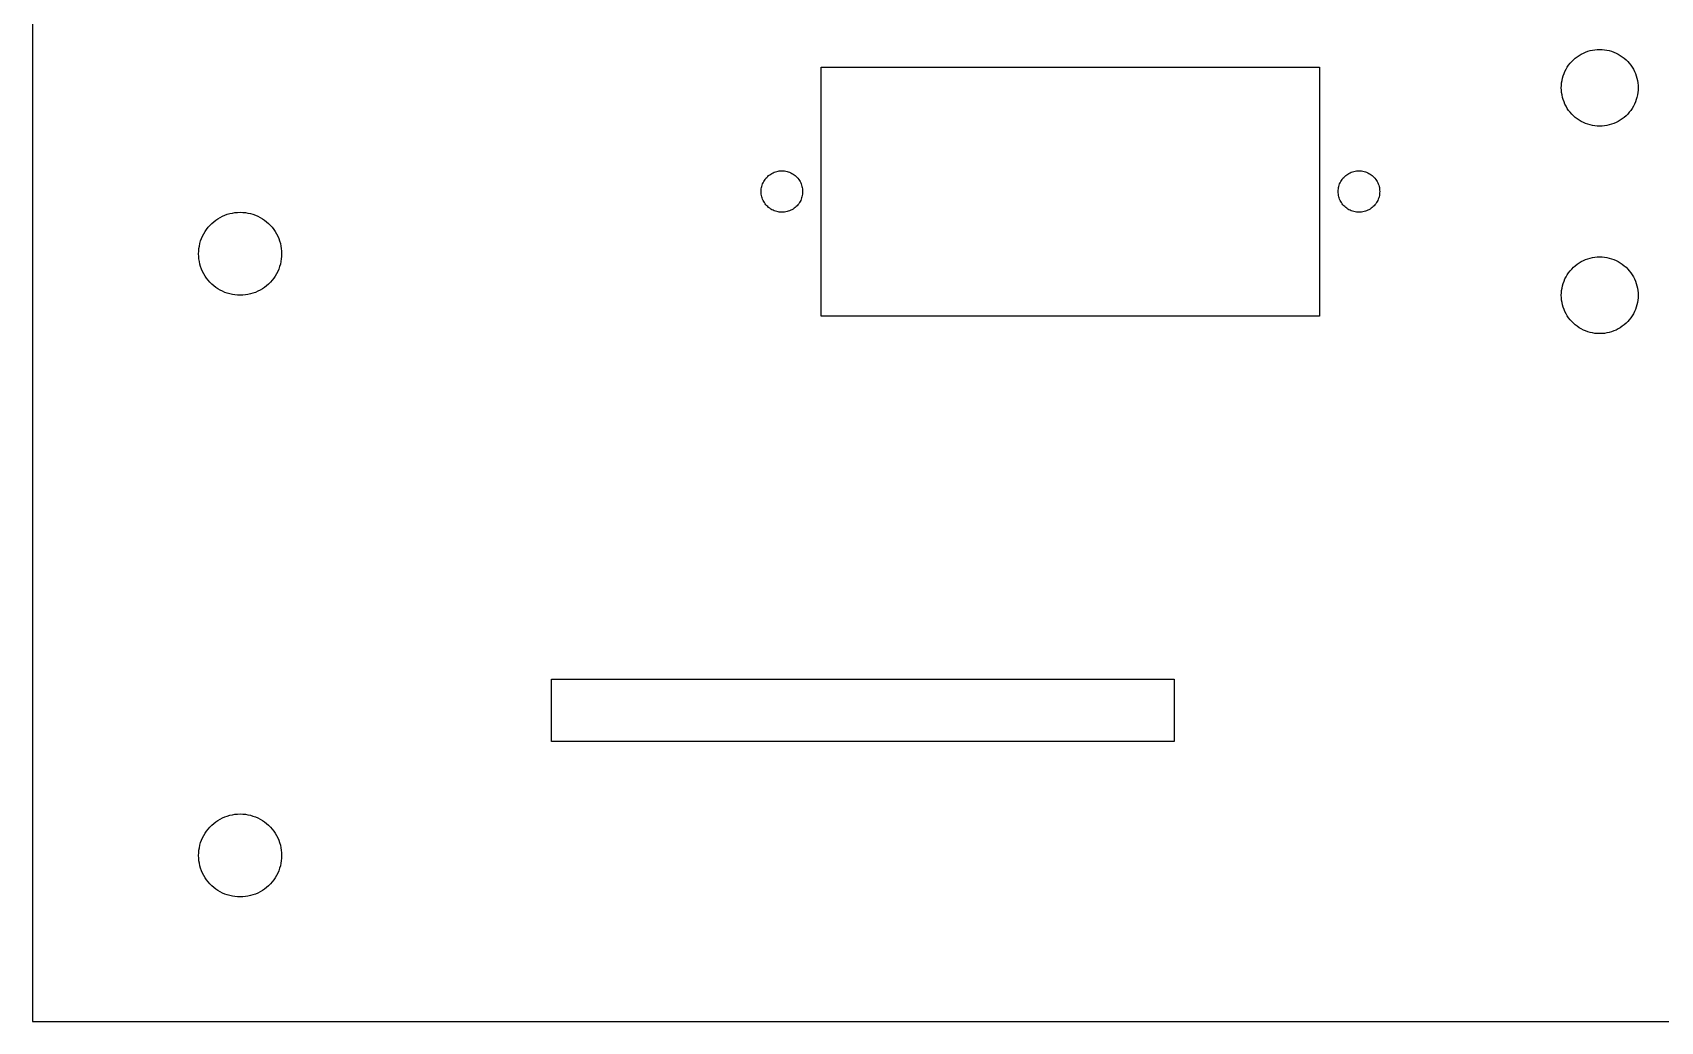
# Model space of a CAD drawing. Header units: metres. Extents: x -85 to 85, y -85 to 85.
# Drawn here: x -85 to -6.6, y -85 to -37.3 of the extents above; entities that cross this region are included whole.
import ezdxf

# ---------------------------------------------------------------- set-up
doc = ezdxf.new("R2010")
doc.units = ezdxf.units.M

msp = doc.modelspace()

# ---------------------------------------------------------------- linework, layer by layer
for p, q in [((-85, 85), (-85, -85)), ((-10.4913, -38.438), (-10.3912, -38.3788)), ((-10.3912, -38.3788), (-10.2877, -38.3261)), ((-10.2877, -38.3261), (-10.181, -38.2799)), ((-10.181, -38.2799), (-10.0717, -38.2405)), ((-10.0717, -38.2405), (-9.96007, -38.2081)), ((-9.96007, -38.2081), (-9.84665, -38.1828)), ((-9.84665, -38.1828), (-9.73186, -38.1646)), ((-9.73186, -38.1646), (-9.61615, -38.1536)), ((-9.61615, -38.1536), (-9.5, -38.15)), ((-9.5, -38.15), (-9.38383, -38.1536)), ((-9.38383, -38.1536), (-9.26813, -38.1646)), ((-9.26813, -38.1646), (-9.15334, -38.1828)), ((-9.15334, -38.1828), (-9.03992, -38.2081)), ((-9.03992, -38.2081), (-8.92831, -38.2405)), ((-8.92831, -38.2405), (-8.81895, -38.2799)), ((-8.81895, -38.2799), (-8.7123, -38.3261)), ((-8.7123, -38.3261), (-8.60875, -38.3788)), ((-8.60875, -38.3788), (-8.50871, -38.438)), ((-47, -51), (-47, -39)), ((-47, -39), (-23, -39)), ((-23, -39), (-23, -51)), ((-11.2201, -39.319), (-11.1739, -39.2123)), ((-11.1739, -39.2123), (-11.1212, -39.1087)), ((-11.1212, -39.1087), (-11.062, -39.0087)), ((-11.062, -39.0087), (-10.9967, -38.9126)), ((-10.9967, -38.9126), (-10.9254, -38.8208)), ((-10.9254, -38.8208), (-10.8486, -38.7336)), ((-10.8486, -38.7336), (-10.7664, -38.6514)), ((-10.7664, -38.6514), (-10.6792, -38.5745)), ((-10.6792, -38.5745), (-10.5874, -38.5033)), ((-10.5874, -38.5033), (-10.4913, -38.438)), ((-8.50871, -38.438), (-8.41258, -38.5033)), ((-8.41258, -38.5033), (-8.32076, -38.5745)), ((-8.32076, -38.5745), (-8.23358, -38.6514)), ((-8.23358, -38.6514), (-8.1514, -38.7336)), ((-8.1514, -38.7336), (-8.07454, -38.8208)), ((-8.07454, -38.8208), (-8.00331, -38.9126)), ((-8.00331, -38.9126), (-7.93799, -39.0087)), ((-7.93799, -39.0087), (-7.87883, -39.1087)), ((-7.87883, -39.1087), (-7.82607, -39.2123)), ((-7.82607, -39.2123), (-7.77991, -39.319)), ((-11.35, -40), (-11.3463, -39.8838)), ((-11.3463, -39.8838), (-11.3354, -39.7681)), ((-11.3354, -39.7681), (-11.3172, -39.6533)), ((-11.3172, -39.6533), (-11.2919, -39.5399)), ((-11.2919, -39.5399), (-11.2594, -39.4283)), ((-11.2594, -39.4283), (-11.2201, -39.319)), ((-7.77991, -39.319), (-7.74054, -39.4283)), ((-7.74054, -39.4283), (-7.70811, -39.5399)), ((-7.70811, -39.5399), (-7.68275, -39.6533)), ((-7.68275, -39.6533), (-7.66458, -39.7681)), ((-7.66458, -39.7681), (-7.65364, -39.8838)), ((-7.65364, -39.8838), (-7.64999, -40)), ((-11.3463, -40.1161), (-11.35, -40)), ((-11.3354, -40.2319), (-11.3463, -40.1161)), ((-11.3172, -40.3466), (-11.3354, -40.2319)), ((-11.2919, -40.4601), (-11.3172, -40.3466)), ((-11.2594, -40.5717), (-11.2919, -40.4601)), ((-11.2201, -40.681), (-11.2594, -40.5717)), ((-11.1739, -40.7877), (-11.2201, -40.681)), ((-7.77991, -40.681), (-7.82607, -40.7877)), ((-7.74054, -40.5717), (-7.77991, -40.681)), ((-7.70811, -40.4601), (-7.74054, -40.5717)), ((-7.68275, -40.3466), (-7.70811, -40.4601)), ((-7.66458, -40.2319), (-7.68275, -40.3466)), ((-7.65364, -40.1161), (-7.66458, -40.2319)), ((-7.64999, -40), (-7.65364, -40.1161)), ((-11.1212, -40.8912), (-11.1739, -40.7877)), ((-11.062, -40.9913), (-11.1212, -40.8912)), ((-10.9967, -41.0874), (-11.062, -40.9913)), ((-10.9254, -41.1792), (-10.9967, -41.0874)), ((-10.8486, -41.2664), (-10.9254, -41.1792)), ((-10.7664, -41.3486), (-10.8486, -41.2664)), ((-10.6792, -41.4254), (-10.7664, -41.3486)), ((-10.5874, -41.4967), (-10.6792, -41.4254)), ((-10.4913, -41.562), (-10.5874, -41.4967)), ((-10.3912, -41.6212), (-10.4913, -41.562)), ((-8.50871, -41.562), (-8.60875, -41.6212)), ((-8.41258, -41.4967), (-8.50871, -41.562)), ((-8.32076, -41.4254), (-8.41258, -41.4967)), ((-8.23358, -41.3486), (-8.32076, -41.4254)), ((-8.1514, -41.2664), (-8.23358, -41.3486)), ((-8.07454, -41.1792), (-8.1514, -41.2664)), ((-8.00331, -41.0874), (-8.07454, -41.1792)), ((-7.93799, -40.9913), (-8.00331, -41.0874)), ((-7.87883, -40.8912), (-7.93799, -40.9913)), ((-7.82607, -40.7877), (-7.87883, -40.8912)), ((-10.2877, -41.6739), (-10.3912, -41.6212)), ((-10.181, -41.7201), (-10.2877, -41.6739)), ((-10.0717, -41.7594), (-10.181, -41.7201)), ((-9.96007, -41.7919), (-10.0717, -41.7594)), ((-9.84665, -41.8172), (-9.96007, -41.7919)), ((-9.73186, -41.8354), (-9.84665, -41.8172)), ((-9.61615, -41.8463), (-9.73186, -41.8354)), ((-9.5, -41.85), (-9.61615, -41.8463)), ((-9.38383, -41.8463), (-9.5, -41.85)), ((-9.26813, -41.8354), (-9.38383, -41.8463)), ((-9.15334, -41.8172), (-9.26813, -41.8354)), ((-9.03992, -41.7919), (-9.15334, -41.8172)), ((-8.92831, -41.7594), (-9.03992, -41.7919)), ((-8.81895, -41.7201), (-8.92831, -41.7594)), ((-8.7123, -41.6739), (-8.81895, -41.7201)), ((-8.60875, -41.6212), (-8.7123, -41.6739)), ((-49.8686, -44.7513), (-49.851, -44.691)), ((-49.851, -44.691), (-49.8298, -44.6319)), ((-49.8298, -44.6319), (-49.8048, -44.5742)), ((-49.8048, -44.5742), (-49.7763, -44.5182)), ((-49.7763, -44.5182), (-49.7443, -44.4642)), ((-49.7443, -44.4642), (-49.709, -44.4122)), ((-49.709, -44.4122), (-49.6705, -44.3626)), ((-49.6705, -44.3626), (-49.629, -44.3155)), ((-49.629, -44.3155), (-49.5845, -44.271)), ((-49.5845, -44.271), (-49.5374, -44.2295)), ((-49.5374, -44.2295), (-49.4878, -44.191)), ((-49.4878, -44.191), (-49.4358, -44.1557)), ((-49.4358, -44.1557), (-49.3817, -44.1237)), ((-49.3817, -44.1237), (-49.3258, -44.0952)), ((-49.3258, -44.0952), (-49.2681, -44.0702)), ((-49.2681, -44.0702), (-49.209, -44.049)), ((-49.209, -44.049), (-49.1487, -44.0314)), ((-49.1487, -44.0314), (-49.0874, -44.0177)), ((-49.0874, -44.0177), (-49.0253, -44.0079)), ((-49.0253, -44.0079), (-48.9628, -44.002)), ((-48.9628, -44.002), (-48.9, -44)), ((-48.9, -44), (-48.8372, -44.002)), ((-48.8372, -44.002), (-48.7747, -44.0079)), ((-48.7747, -44.0079), (-48.7126, -44.0177)), ((-48.7126, -44.0177), (-48.6513, -44.0314)), ((-48.6513, -44.0314), (-48.591, -44.049)), ((-48.591, -44.049), (-48.5319, -44.0702)), ((-48.5319, -44.0702), (-48.4742, -44.0952)), ((-48.4742, -44.0952), (-48.4182, -44.1237)), ((-48.4182, -44.1237), (-48.3642, -44.1557)), ((-48.3642, -44.1557), (-48.3122, -44.191)), ((-48.3122, -44.191), (-48.2626, -44.2295)), ((-48.2626, -44.2295), (-48.2154, -44.271)), ((-48.2154, -44.271), (-48.171, -44.3155)), ((-48.171, -44.3155), (-48.1295, -44.3626)), ((-48.1295, -44.3626), (-48.091, -44.4122)), ((-48.091, -44.4122), (-48.0557, -44.4642)), ((-48.0557, -44.4642), (-48.0237, -44.5182)), ((-48.0237, -44.5182), (-47.9952, -44.5742)), ((-47.9952, -44.5742), (-47.9702, -44.6319)), ((-47.9702, -44.6319), (-47.9489, -44.691)), ((-47.9489, -44.691), (-47.9314, -44.7513)), ((-22.0686, -44.7513), (-22.0511, -44.691)), ((-22.0511, -44.691), (-22.0298, -44.6319)), ((-22.0298, -44.6319), (-22.0048, -44.5742)), ((-22.0048, -44.5742), (-21.9763, -44.5182)), ((-21.9763, -44.5182), (-21.9443, -44.4642)), ((-21.9443, -44.4642), (-21.909, -44.4122)), ((-21.909, -44.4122), (-21.8705, -44.3626)), ((-21.8705, -44.3626), (-21.829, -44.3155)), ((-21.829, -44.3155), (-21.7846, -44.271)), ((-21.7846, -44.271), (-21.7374, -44.2295)), ((-21.7374, -44.2295), (-21.6878, -44.191)), ((-21.6878, -44.191), (-21.6358, -44.1557)), ((-21.6358, -44.1557), (-21.5818, -44.1237)), ((-21.5818, -44.1237), (-21.5258, -44.0952)), ((-21.5258, -44.0952), (-21.4681, -44.0702)), ((-21.4681, -44.0702), (-21.409, -44.049)), ((-21.409, -44.049), (-21.3487, -44.0314)), ((-21.3487, -44.0314), (-21.2874, -44.0177)), ((-21.2874, -44.0177), (-21.2253, -44.0079)), ((-21.2253, -44.0079), (-21.1628, -44.002)), ((-21.1628, -44.002), (-21.1, -44)), ((-21.1, -44), (-21.0372, -44.002)), ((-21.0372, -44.002), (-20.9747, -44.0079)), ((-20.9747, -44.0079), (-20.9126, -44.0177)), ((-20.9126, -44.0177), (-20.8513, -44.0314)), ((-20.8513, -44.0314), (-20.791, -44.049)), ((-20.791, -44.049), (-20.7319, -44.0702)), ((-20.7319, -44.0702), (-20.6742, -44.0952)), ((-20.6742, -44.0952), (-20.6183, -44.1237)), ((-20.6183, -44.1237), (-20.5642, -44.1557)), ((-20.5642, -44.1557), (-20.5122, -44.191)), ((-20.5122, -44.191), (-20.4626, -44.2295)), ((-20.4626, -44.2295), (-20.4155, -44.271)), ((-20.4155, -44.271), (-20.371, -44.3155)), ((-20.371, -44.3155), (-20.3295, -44.3626)), ((-20.3295, -44.3626), (-20.291, -44.4122)), ((-20.291, -44.4122), (-20.2557, -44.4642)), ((-20.2557, -44.4642), (-20.2237, -44.5182)), ((-20.2237, -44.5182), (-20.1952, -44.5742)), ((-20.1952, -44.5742), (-20.1702, -44.6319)), ((-20.1702, -44.6319), (-20.149, -44.691)), ((-20.149, -44.691), (-20.1314, -44.7513)), ((-49.9, -45), (-49.898, -44.9372)), ((-49.898, -45.0628), (-49.9, -45)), ((-49.898, -44.9372), (-49.8921, -44.8747)), ((-49.8921, -45.1253), (-49.898, -45.0628)), ((-49.8921, -44.8747), (-49.8823, -44.8126)), ((-49.8823, -45.1874), (-49.8921, -45.1253)), ((-49.8823, -44.8126), (-49.8686, -44.7513)), ((-49.8686, -45.2487), (-49.8823, -45.1874)), ((-49.851, -45.309), (-49.8686, -45.2487)), ((-49.8298, -45.3681), (-49.851, -45.309)), ((-49.8048, -45.4258), (-49.8298, -45.3681)), ((-49.7763, -45.4818), (-49.8048, -45.4258)), ((-49.7443, -45.5358), (-49.7763, -45.4818)), ((-48.0237, -45.4818), (-48.0557, -45.5358)), ((-47.9952, -45.4258), (-48.0237, -45.4818)), ((-47.9702, -45.3681), (-47.9952, -45.4258)), ((-47.9489, -45.309), (-47.9702, -45.3681)), ((-47.9314, -45.2487), (-47.9489, -45.309)), ((-47.9314, -44.7513), (-47.9177, -44.8126)), ((-47.9177, -45.1874), (-47.9314, -45.2487)), ((-47.9177, -44.8126), (-47.9079, -44.8747)), ((-47.9079, -45.1253), (-47.9177, -45.1874)), ((-47.9079, -44.8747), (-47.902, -44.9372)), ((-47.902, -45.0628), (-47.9079, -45.1253)), ((-47.902, -44.9372), (-47.9, -45)), ((-47.9, -45), (-47.902, -45.0628)), ((-22.1, -45), (-22.098, -44.9372)), ((-22.098, -45.0628), (-22.1, -45)), ((-22.098, -44.9372), (-22.0921, -44.8747)), ((-22.0921, -45.1253), (-22.098, -45.0628)), ((-22.0921, -44.8747), (-22.0823, -44.8126)), ((-22.0823, -45.1874), (-22.0921, -45.1253)), ((-22.0823, -44.8126), (-22.0686, -44.7513)), ((-22.0686, -45.2487), (-22.0823, -45.1874)), ((-22.0511, -45.309), (-22.0686, -45.2487)), ((-22.0298, -45.3681), (-22.0511, -45.309)), ((-22.0048, -45.4258), (-22.0298, -45.3681)), ((-21.9763, -45.4818), (-22.0048, -45.4258)), ((-21.9443, -45.5358), (-21.9763, -45.4818)), ((-20.2237, -45.4818), (-20.2557, -45.5358)), ((-20.1952, -45.4258), (-20.2237, -45.4818)), ((-20.1702, -45.3681), (-20.1952, -45.4258)), ((-20.149, -45.309), (-20.1702, -45.3681)), ((-20.1314, -45.2487), (-20.149, -45.309)), ((-20.1314, -44.7513), (-20.1177, -44.8126)), ((-20.1177, -45.1874), (-20.1314, -45.2487)), ((-20.1177, -44.8126), (-20.1079, -44.8747)), ((-20.1079, -45.1253), (-20.1177, -45.1874)), ((-20.1079, -44.8747), (-20.102, -44.9372)), ((-20.102, -45.0628), (-20.1079, -45.1253)), ((-20.102, -44.9372), (-20.1, -45)), ((-20.1, -45), (-20.102, -45.0628)), ((-76.0716, -46.3114), (-75.9635, -46.2474)), ((-75.9635, -46.2474), (-75.8515, -46.1904)), ((-75.8515, -46.1904), (-75.7362, -46.1405)), ((-75.7362, -46.1405), (-75.618, -46.0979)), ((-75.618, -46.0979), (-75.4974, -46.0628)), ((-75.4974, -46.0628), (-75.3748, -46.0354)), ((-75.3748, -46.0354), (-75.2507, -46.0158)), ((-75.2507, -46.0158), (-75.1256, -46.004)), ((-75.1256, -46.004), (-75, -46)), ((-75, -46), (-74.8744, -46.004)), ((-74.8744, -46.004), (-74.7493, -46.0158)), ((-74.7493, -46.0158), (-74.6252, -46.0354)), ((-74.6252, -46.0354), (-74.5026, -46.0628)), ((-74.5026, -46.0628), (-74.382, -46.0979)), ((-74.382, -46.0979), (-74.2638, -46.1405)), ((-74.2638, -46.1405), (-74.1485, -46.1904)), ((-74.1485, -46.1904), (-74.0365, -46.2474)), ((-74.0365, -46.2474), (-73.9284, -46.3114)), ((-49.709, -45.5878), (-49.7443, -45.5358)), ((-49.6705, -45.6374), (-49.709, -45.5878)), ((-49.629, -45.6845), (-49.6705, -45.6374)), ((-49.5845, -45.729), (-49.629, -45.6845)), ((-49.5374, -45.7705), (-49.5845, -45.729)), ((-49.4878, -45.809), (-49.5374, -45.7705)), ((-49.4358, -45.8443), (-49.4878, -45.809)), ((-49.3817, -45.8763), (-49.4358, -45.8443)), ((-49.3258, -45.9048), (-49.3817, -45.8763)), ((-49.2681, -45.9298), (-49.3258, -45.9048)), ((-49.209, -45.951), (-49.2681, -45.9298)), ((-49.1487, -45.9686), (-49.209, -45.951)), ((-49.0874, -45.9823), (-49.1487, -45.9686)), ((-49.0253, -45.9921), (-49.0874, -45.9823)), ((-48.9628, -45.998), (-49.0253, -45.9921)), ((-48.9, -46), (-48.9628, -45.998)), ((-48.8372, -45.998), (-48.9, -46)), ((-48.7747, -45.9921), (-48.8372, -45.998)), ((-48.7126, -45.9823), (-48.7747, -45.9921)), ((-48.6513, -45.9686), (-48.7126, -45.9823)), ((-48.591, -45.951), (-48.6513, -45.9686)), ((-48.5319, -45.9298), (-48.591, -45.951)), ((-48.4742, -45.9048), (-48.5319, -45.9298)), ((-48.4182, -45.8763), (-48.4742, -45.9048)), ((-48.3642, -45.8443), (-48.4182, -45.8763)), ((-48.3122, -45.809), (-48.3642, -45.8443)), ((-48.2626, -45.7705), (-48.3122, -45.809)), ((-48.2154, -45.729), (-48.2626, -45.7705)), ((-48.171, -45.6845), (-48.2154, -45.729)), ((-48.1295, -45.6374), (-48.171, -45.6845)), ((-48.091, -45.5878), (-48.1295, -45.6374)), ((-48.0557, -45.5358), (-48.091, -45.5878)), ((-21.909, -45.5878), (-21.9443, -45.5358)), ((-21.8705, -45.6374), (-21.909, -45.5878)), ((-21.829, -45.6845), (-21.8705, -45.6374)), ((-21.7846, -45.729), (-21.829, -45.6845)), ((-21.7374, -45.7705), (-21.7846, -45.729)), ((-21.6878, -45.809), (-21.7374, -45.7705)), ((-21.6358, -45.8443), (-21.6878, -45.809)), ((-21.5818, -45.8763), (-21.6358, -45.8443)), ((-21.5258, -45.9048), (-21.5818, -45.8763)), ((-21.4681, -45.9298), (-21.5258, -45.9048)), ((-21.409, -45.951), (-21.4681, -45.9298)), ((-21.3487, -45.9686), (-21.409, -45.951)), ((-21.2874, -45.9823), (-21.3487, -45.9686)), ((-21.2253, -45.9921), (-21.2874, -45.9823)), ((-21.1628, -45.998), (-21.2253, -45.9921)), ((-21.1, -46), (-21.1628, -45.998)), ((-21.0372, -45.998), (-21.1, -46)), ((-20.9747, -45.9921), (-21.0372, -45.998)), ((-20.9126, -45.9823), (-20.9747, -45.9921)), ((-20.8513, -45.9686), (-20.9126, -45.9823)), ((-20.791, -45.951), (-20.8513, -45.9686)), ((-20.7319, -45.9298), (-20.791, -45.951)), ((-20.6742, -45.9048), (-20.7319, -45.9298)), ((-20.6183, -45.8763), (-20.6742, -45.9048)), ((-20.5642, -45.8443), (-20.6183, -45.8763)), ((-20.5122, -45.809), (-20.5642, -45.8443)), ((-20.4626, -45.7705), (-20.5122, -45.809)), ((-20.4155, -45.729), (-20.4626, -45.7705)), ((-20.371, -45.6845), (-20.4155, -45.729)), ((-20.3295, -45.6374), (-20.371, -45.6845)), ((-20.291, -45.5878), (-20.3295, -45.6374)), ((-20.2557, -45.5358), (-20.291, -45.5878)), ((-76.8096, -47.1485), (-76.7526, -47.0365)), ((-76.7526, -47.0365), (-76.6886, -46.9284)), ((-76.6886, -46.9284), (-76.618, -46.8244)), ((-76.618, -46.8244), (-76.541, -46.7252)), ((-76.541, -46.7252), (-76.4579, -46.6309)), ((-76.4579, -46.6309), (-76.3691, -46.5421)), ((-76.3691, -46.5421), (-76.2748, -46.459)), ((-76.2748, -46.459), (-76.1756, -46.382)), ((-76.1756, -46.382), (-76.0716, -46.3114)), ((-73.9284, -46.3114), (-73.8244, -46.382)), ((-73.8244, -46.382), (-73.7252, -46.459)), ((-73.7252, -46.459), (-73.6309, -46.5421)), ((-73.6309, -46.5421), (-73.5421, -46.6309)), ((-73.5421, -46.6309), (-73.459, -46.7252)), ((-73.459, -46.7252), (-73.382, -46.8244)), ((-73.382, -46.8244), (-73.3114, -46.9284)), ((-73.3114, -46.9284), (-73.2474, -47.0365)), ((-73.2474, -47.0365), (-73.1904, -47.1485)), ((-76.996, -47.8744), (-76.9842, -47.7493)), ((-76.9842, -47.7493), (-76.9646, -47.6252)), ((-76.9646, -47.6252), (-76.9372, -47.5026)), ((-76.9372, -47.5026), (-76.9021, -47.382)), ((-76.9021, -47.382), (-76.8595, -47.2638)), ((-76.8595, -47.2638), (-76.8096, -47.1485)), ((-73.1904, -47.1485), (-73.1405, -47.2638)), ((-73.1405, -47.2638), (-73.0979, -47.382)), ((-73.0979, -47.382), (-73.0628, -47.5026)), ((-73.0628, -47.5026), (-73.0354, -47.6252)), ((-73.0354, -47.6252), (-73.0158, -47.7493)), ((-73.0158, -47.7493), (-73.004, -47.8744)), ((-77, -48), (-76.996, -47.8744)), ((-76.996, -48.1256), (-77, -48)), ((-76.9842, -48.2507), (-76.996, -48.1256)), ((-76.9646, -48.3748), (-76.9842, -48.2507)), ((-76.9372, -48.4974), (-76.9646, -48.3748)), ((-76.9021, -48.618), (-76.9372, -48.4974)), ((-76.8595, -48.7362), (-76.9021, -48.618)), ((-73.0979, -48.618), (-73.1405, -48.7362)), ((-73.0628, -48.4974), (-73.0979, -48.618)), ((-73.0354, -48.3748), (-73.0628, -48.4974)), ((-73.0158, -48.2507), (-73.0354, -48.3748)), ((-73.004, -48.1256), (-73.0158, -48.2507)), ((-73.004, -47.8744), (-73, -48)), ((-73, -48), (-73.004, -48.1256)), ((-10.7664, -48.6514), (-10.6792, -48.5745)), ((-10.6792, -48.5745), (-10.5874, -48.5033)), ((-10.5874, -48.5033), (-10.4913, -48.438)), ((-10.4913, -48.438), (-10.3912, -48.3788)), ((-10.3912, -48.3788), (-10.2877, -48.326)), ((-10.2877, -48.326), (-10.181, -48.2799)), ((-10.181, -48.2799), (-10.0717, -48.2405)), ((-10.0717, -48.2405), (-9.96007, -48.2081)), ((-9.96007, -48.2081), (-9.84665, -48.1827)), ((-9.84665, -48.1827), (-9.73186, -48.1646)), ((-9.73186, -48.1646), (-9.61615, -48.1536)), ((-9.61615, -48.1536), (-9.5, -48.15)), ((-9.5, -48.15), (-9.38383, -48.1536)), ((-9.38383, -48.1536), (-9.26813, -48.1646)), ((-9.26813, -48.1646), (-9.15334, -48.1827)), ((-9.15334, -48.1827), (-9.03992, -48.2081)), ((-9.03992, -48.2081), (-8.92831, -48.2405)), ((-8.92831, -48.2405), (-8.81895, -48.2799)), ((-8.81895, -48.2799), (-8.7123, -48.326)), ((-8.7123, -48.326), (-8.60875, -48.3788)), ((-8.60875, -48.3788), (-8.50871, -48.438)), ((-8.50871, -48.438), (-8.41258, -48.5033)), ((-8.41258, -48.5033), (-8.32076, -48.5745)), ((-8.32076, -48.5745), (-8.23358, -48.6514)), ((-76.8096, -48.8515), (-76.8595, -48.7362)), ((-76.7526, -48.9635), (-76.8096, -48.8515)), ((-76.6886, -49.0716), (-76.7526, -48.9635)), ((-76.618, -49.1756), (-76.6886, -49.0716)), ((-76.541, -49.2748), (-76.618, -49.1756)), ((-76.4579, -49.3691), (-76.541, -49.2748)), ((-76.3691, -49.4579), (-76.4579, -49.3691)), ((-73.5421, -49.3691), (-73.6309, -49.4579)), ((-73.459, -49.2748), (-73.5421, -49.3691)), ((-73.382, -49.1756), (-73.459, -49.2748)), ((-73.3114, -49.0716), (-73.382, -49.1756)), ((-73.2474, -48.9635), (-73.3114, -49.0716)), ((-73.1904, -48.8515), (-73.2474, -48.9635)), ((-73.1405, -48.7362), (-73.1904, -48.8515)), ((-11.2594, -49.4283), (-11.2201, -49.3189)), ((-11.2201, -49.3189), (-11.1739, -49.2123)), ((-11.1739, -49.2123), (-11.1212, -49.1087)), ((-11.1212, -49.1087), (-11.062, -49.0087)), ((-11.062, -49.0087), (-10.9967, -48.9126)), ((-10.9967, -48.9126), (-10.9254, -48.8207)), ((-10.9254, -48.8207), (-10.8486, -48.7336)), ((-10.8486, -48.7336), (-10.7664, -48.6514)), ((-8.23358, -48.6514), (-8.1514, -48.7336)), ((-8.1514, -48.7336), (-8.07454, -48.8207)), ((-8.07454, -48.8207), (-8.00331, -48.9126)), ((-8.00331, -48.9126), (-7.93799, -49.0087)), ((-7.93799, -49.0087), (-7.87883, -49.1087)), ((-7.87883, -49.1087), (-7.82607, -49.2123)), ((-7.82607, -49.2123), (-7.77991, -49.3189)), ((-7.77991, -49.3189), (-7.74054, -49.4283)), ((-76.2748, -49.541), (-76.3691, -49.4579)), ((-76.1756, -49.618), (-76.2748, -49.541)), ((-76.0716, -49.6886), (-76.1756, -49.618)), ((-75.9635, -49.7526), (-76.0716, -49.6886)), ((-75.8515, -49.8096), (-75.9635, -49.7526)), ((-75.7362, -49.8595), (-75.8515, -49.8096)), ((-75.618, -49.9021), (-75.7362, -49.8595)), ((-75.4974, -49.9372), (-75.618, -49.9021)), ((-75.3748, -49.9646), (-75.4974, -49.9372)), ((-75.2507, -49.9842), (-75.3748, -49.9646)), ((-75.1256, -49.996), (-75.2507, -49.9842)), ((-75, -50), (-75.1256, -49.996)), ((-74.8744, -49.996), (-75, -50)), ((-74.7493, -49.9842), (-74.8744, -49.996)), ((-74.6252, -49.9646), (-74.7493, -49.9842)), ((-74.5026, -49.9372), (-74.6252, -49.9646)), ((-74.382, -49.9021), (-74.5026, -49.9372)), ((-74.2638, -49.8595), (-74.382, -49.9021)), ((-74.1485, -49.8096), (-74.2638, -49.8595)), ((-74.0365, -49.7526), (-74.1485, -49.8096)), ((-73.9284, -49.6886), (-74.0365, -49.7526)), ((-73.8244, -49.618), (-73.9284, -49.6886)), ((-73.7252, -49.541), (-73.8244, -49.618)), ((-73.6309, -49.4579), (-73.7252, -49.541)), ((-11.35, -50), (-11.3463, -49.8838)), ((-11.3463, -50.1161), (-11.35, -50)), ((-11.3463, -49.8838), (-11.3354, -49.7681)), ((-11.3354, -50.2318), (-11.3463, -50.1161)), ((-11.3354, -49.7681), (-11.3172, -49.6533)), ((-11.3172, -49.6533), (-11.2919, -49.5399)), ((-11.2919, -49.5399), (-11.2594, -49.4283)), ((-7.74054, -49.4283), (-7.70811, -49.5399)), ((-7.70811, -49.5399), (-7.68275, -49.6533)), ((-7.68275, -49.6533), (-7.66458, -49.7681)), ((-7.66458, -49.7681), (-7.65364, -49.8838)), ((-7.65364, -50.1161), (-7.66458, -50.2318)), ((-7.65364, -49.8838), (-7.64999, -50)), ((-7.64999, -50), (-7.65364, -50.1161)), ((-11.3172, -50.3466), (-11.3354, -50.2318)), ((-11.2919, -50.4601), (-11.3172, -50.3466)), ((-11.2594, -50.5717), (-11.2919, -50.4601)), ((-11.2201, -50.681), (-11.2594, -50.5717)), ((-11.1739, -50.7877), (-11.2201, -50.681)), ((-11.1212, -50.8912), (-11.1739, -50.7877)), ((-11.062, -50.9913), (-11.1212, -50.8912)), ((-7.87883, -50.8912), (-7.93799, -50.9913)), ((-7.82607, -50.7877), (-7.87883, -50.8912)), ((-7.77991, -50.681), (-7.82607, -50.7877)), ((-7.74054, -50.5717), (-7.77991, -50.681)), ((-7.70811, -50.4601), (-7.74054, -50.5717)), ((-7.68275, -50.3466), (-7.70811, -50.4601)), ((-7.66458, -50.2318), (-7.68275, -50.3466)), ((-23, -51), (-47, -51)), ((-10.9967, -51.0874), (-11.062, -50.9913)), ((-10.9254, -51.1792), (-10.9967, -51.0874)), ((-10.8486, -51.2664), (-10.9254, -51.1792)), ((-10.7664, -51.3486), (-10.8486, -51.2664)), ((-10.6792, -51.4254), (-10.7664, -51.3486)), ((-10.5874, -51.4967), (-10.6792, -51.4254)), ((-10.4913, -51.562), (-10.5874, -51.4967)), ((-10.3912, -51.6211), (-10.4913, -51.562)), ((-10.2877, -51.6739), (-10.3912, -51.6211)), ((-10.181, -51.7201), (-10.2877, -51.6739)), ((-10.0717, -51.7594), (-10.181, -51.7201)), ((-9.96007, -51.7919), (-10.0717, -51.7594)), ((-8.92831, -51.7594), (-9.03992, -51.7919)), ((-8.81895, -51.7201), (-8.92831, -51.7594)), ((-8.7123, -51.6739), (-8.81895, -51.7201)), ((-8.60875, -51.6211), (-8.7123, -51.6739)), ((-8.50871, -51.562), (-8.60875, -51.6211)), ((-8.41258, -51.4967), (-8.50871, -51.562)), ((-8.32076, -51.4254), (-8.41258, -51.4967)), ((-8.23358, -51.3486), (-8.32076, -51.4254)), ((-8.1514, -51.2664), (-8.23358, -51.3486)), ((-8.07454, -51.1792), (-8.1514, -51.2664)), ((-8.00331, -51.0874), (-8.07454, -51.1792)), ((-7.93799, -50.9913), (-8.00331, -51.0874)), ((-9.84665, -51.8172), (-9.96007, -51.7919)), ((-9.73186, -51.8354), (-9.84665, -51.8172)), ((-9.61615, -51.8463), (-9.73186, -51.8354)), ((-9.5, -51.85), (-9.61615, -51.8463)), ((-9.38383, -51.8463), (-9.5, -51.85)), ((-9.26813, -51.8354), (-9.38383, -51.8463)), ((-9.15334, -51.8172), (-9.26813, -51.8354)), ((-9.03992, -51.7919), (-9.15334, -51.8172)), ((-60, -71.5), (-60, -68.5)), ((-60, -68.5), (-30, -68.5)), ((-30, -68.5), (-30, -71.5)), ((-30, -71.5), (-60, -71.5)), ((-76.0716, -75.3113), (-75.9635, -75.2474)), ((-75.9635, -75.2474), (-75.8515, -75.1903)), ((-75.8515, -75.1903), (-75.7362, -75.1404)), ((-75.7362, -75.1404), (-75.618, -75.0979)), ((-75.618, -75.0979), (-75.4974, -75.0628)), ((-75.4974, -75.0628), (-75.3748, -75.0354)), ((-75.3748, -75.0354), (-75.2507, -75.0158)), ((-75.2507, -75.0158), (-75.1256, -75.0039)), ((-75.1256, -75.0039), (-75, -75)), ((-75, -75), (-74.8744, -75.0039)), ((-74.8744, -75.0039), (-74.7493, -75.0158)), ((-74.7493, -75.0158), (-74.6252, -75.0354)), ((-74.6252, -75.0354), (-74.5026, -75.0628)), ((-74.5026, -75.0628), (-74.382, -75.0979)), ((-74.382, -75.0979), (-74.2638, -75.1404)), ((-74.2638, -75.1404), (-74.1485, -75.1903)), ((-74.1485, -75.1903), (-74.0365, -75.2474)), ((-74.0365, -75.2474), (-73.9284, -75.3113)), ((-76.8096, -76.1484), (-76.7526, -76.0365)), ((-76.7526, -76.0365), (-76.6886, -75.9283)), ((-76.6886, -75.9283), (-76.618, -75.8244)), ((-76.618, -75.8244), (-76.541, -75.7251)), ((-76.541, -75.7251), (-76.4579, -75.6309)), ((-76.4579, -75.6309), (-76.3691, -75.5421)), ((-76.3691, -75.5421), (-76.2748, -75.459)), ((-76.2748, -75.459), (-76.1756, -75.382)), ((-76.1756, -75.382), (-76.0716, -75.3113)), ((-73.9284, -75.3113), (-73.8244, -75.382)), ((-73.8244, -75.382), (-73.7252, -75.459)), ((-73.7252, -75.459), (-73.6309, -75.5421)), ((-73.6309, -75.5421), (-73.5421, -75.6309)), ((-73.5421, -75.6309), (-73.459, -75.7251)), ((-73.459, -75.7251), (-73.382, -75.8244)), ((-73.382, -75.8244), (-73.3114, -75.9283)), ((-73.3114, -75.9283), (-73.2474, -76.0365)), ((-73.2474, -76.0365), (-73.1904, -76.1484)), ((-76.996, -76.8744), (-76.9842, -76.7493)), ((-76.9842, -76.7493), (-76.9646, -76.6252)), ((-76.9646, -76.6252), (-76.9372, -76.5026)), ((-76.9372, -76.5026), (-76.9021, -76.382)), ((-76.9021, -76.382), (-76.8595, -76.2637)), ((-76.8595, -76.2637), (-76.8096, -76.1484)), ((-73.1904, -76.1484), (-73.1405, -76.2637)), ((-73.1405, -76.2637), (-73.0979, -76.382)), ((-73.0979, -76.382), (-73.0628, -76.5026)), ((-73.0628, -76.5026), (-73.0354, -76.6252)), ((-73.0354, -76.6252), (-73.0158, -76.7493)), ((-73.0158, -76.7493), (-73.004, -76.8744)), ((-77, -77), (-76.996, -76.8744)), ((-76.996, -77.1256), (-77, -77)), ((-76.9842, -77.2507), (-76.996, -77.1256)), ((-76.9646, -77.3748), (-76.9842, -77.2507)), ((-76.9372, -77.4974), (-76.9646, -77.3748)), ((-76.9021, -77.618), (-76.9372, -77.4974)), ((-76.8595, -77.7362), (-76.9021, -77.618)), ((-73.0979, -77.618), (-73.1405, -77.7362)), ((-73.0628, -77.4974), (-73.0979, -77.618)), ((-73.0354, -77.3748), (-73.0628, -77.4974)), ((-73.0158, -77.2507), (-73.0354, -77.3748)), ((-73.004, -77.1256), (-73.0158, -77.2507)), ((-73.004, -76.8744), (-73, -77)), ((-73, -77), (-73.004, -77.1256)), ((-76.8096, -77.8515), (-76.8595, -77.7362)), ((-76.7526, -77.9635), (-76.8096, -77.8515)), ((-76.6886, -78.0716), (-76.7526, -77.9635)), ((-76.618, -78.1756), (-76.6886, -78.0716)), ((-76.541, -78.2748), (-76.618, -78.1756)), ((-76.4579, -78.3691), (-76.541, -78.2748)), ((-76.3691, -78.4579), (-76.4579, -78.3691)), ((-73.5421, -78.3691), (-73.6309, -78.4579)), ((-73.459, -78.2748), (-73.5421, -78.3691)), ((-73.382, -78.1756), (-73.459, -78.2748)), ((-73.3114, -78.0716), (-73.382, -78.1756)), ((-73.2474, -77.9635), (-73.3114, -78.0716)), ((-73.1904, -77.8515), (-73.2474, -77.9635)), ((-73.1405, -77.7362), (-73.1904, -77.8515)), ((-76.2748, -78.541), (-76.3691, -78.4579)), ((-76.1756, -78.618), (-76.2748, -78.541)), ((-76.0716, -78.6886), (-76.1756, -78.618)), ((-75.9635, -78.7526), (-76.0716, -78.6886)), ((-75.8515, -78.8096), (-75.9635, -78.7526)), ((-75.7362, -78.8595), (-75.8515, -78.8096)), ((-75.618, -78.9021), (-75.7362, -78.8595)), ((-75.4974, -78.9372), (-75.618, -78.9021)), ((-75.3748, -78.9646), (-75.4974, -78.9372)), ((-75.2507, -78.9842), (-75.3748, -78.9646)), ((-75.1256, -78.996), (-75.2507, -78.9842)), ((-75, -79), (-75.1256, -78.996)), ((-74.8744, -78.996), (-75, -79)), ((-74.7493, -78.9842), (-74.8744, -78.996)), ((-74.6252, -78.9646), (-74.7493, -78.9842)), ((-74.5026, -78.9372), (-74.6252, -78.9646)), ((-74.382, -78.9021), (-74.5026, -78.9372)), ((-74.2638, -78.8595), (-74.382, -78.9021)), ((-74.1485, -78.8096), (-74.2638, -78.8595)), ((-74.0365, -78.7526), (-74.1485, -78.8096)), ((-73.9284, -78.6886), (-74.0365, -78.7526)), ((-73.8244, -78.618), (-73.9284, -78.6886)), ((-73.7252, -78.541), (-73.8244, -78.618)), ((-73.6309, -78.4579), (-73.7252, -78.541)), ((-85, -85), (0, -85))]:
    msp.add_line(p, q)

doc.saveas('drawing.dxf')
